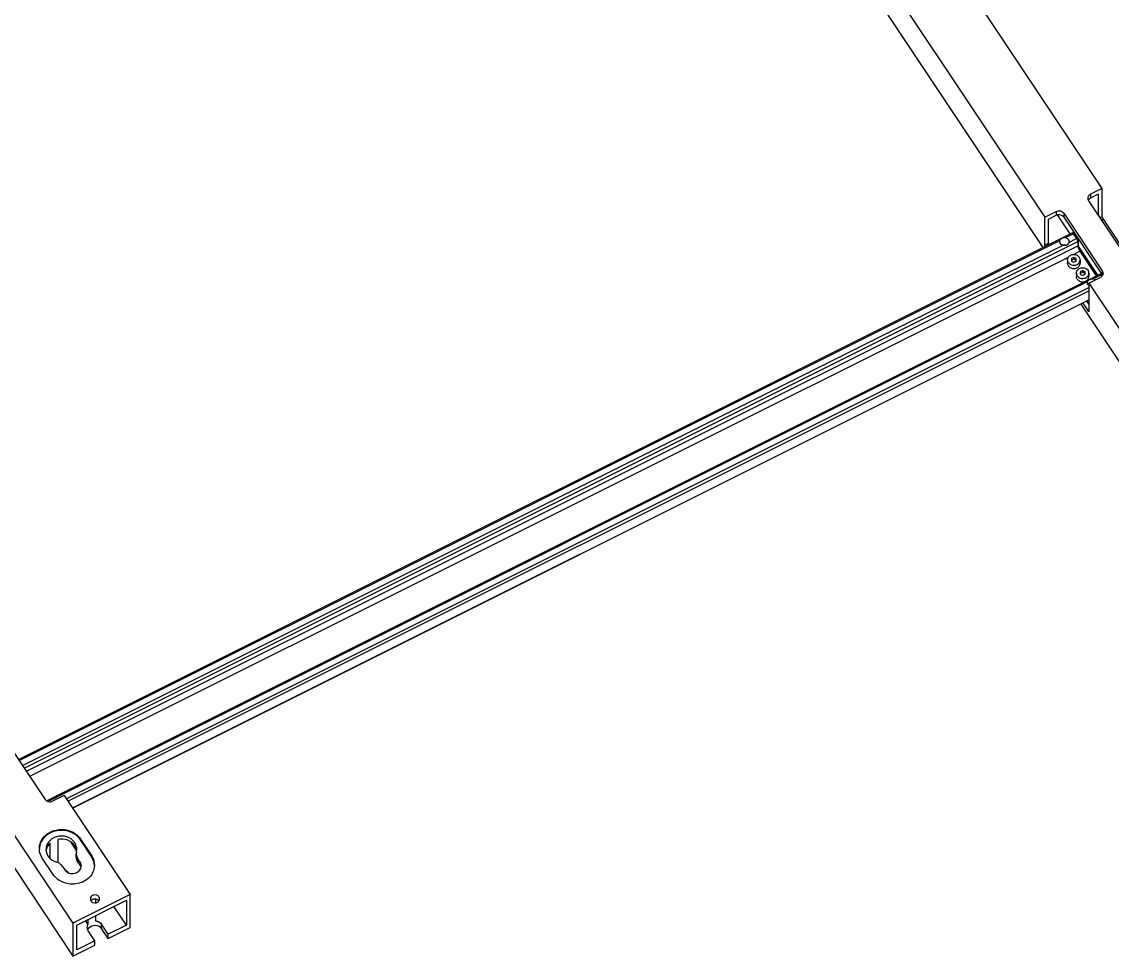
# Model space of a CAD drawing. Header units: millimetres. Extents: x 1409 to 26878, y 589 to 5187.
# Drawn here: x 12008.4 to 12255.8, y 964.2 to 1176.3 of the extents above; entities that cross this region are included whole.
import ezdxf

# ---------------------------------------------------------------- set-up
doc = ezdxf.new("R2010")
doc.units = ezdxf.units.MM
doc.layers.add('02___PRT_ALL_AXES', color=7, linetype='Continuous')

msp = doc.modelspace()

# ---------------------------------------------------------------- linework, layer by layer
at = {"color": 7, "linetype": 'Continuous'}
for p, q in [((12134.0949, 1317.5385), (12253.4699, 1138.476)), ((12121.1045, 1311.0433), (12240.4795, 1131.9808)), ((12119.259, 1306.3115), (12240.075, 1125.0875)), ((12253.4699, 1138.476), (12250.8718, 1137.1769)), ((12253.4699, 1138.476), (12253.4699, 1132.151)), ((12250.8718, 1137.1769), (12250.8718, 1136.3019)), ((12252.6039, 1137.168), (12250.8718, 1136.3019)), ((12252.6039, 1137.168), (12252.6039, 1132.4138)), ((12240.4795, 1131.9808), (12243.0776, 1133.2798)), ((12243.0776, 1133.2798), (12243.0776, 1132.4048)), ((12250.4143, 1135.6982), (12259.1643, 1122.5732)), ((12240.4795, 1125.6558), (12240.4795, 1131.9808)), ((12241.3456, 1131.5388), (12243.0776, 1132.4048)), ((12241.3456, 1126.0888), (12241.3456, 1131.5388)), ((12243.3213, 1132.4765), (12246.2042, 1128.1521)), ((12244.7851, 1132.8836), (12253.5351, 1119.7586)), ((12244.7851, 1132.8836), (12244.7851, 1132.0086)), ((12244.7851, 1132.0086), (12253.5351, 1118.8836)), ((12252.9518, 1131.8919), (12253.4699, 1132.151)), ((12253.3268, 1131.3294), (12253.7199, 1131.526)), ((12253.7199, 1131.526), (12260.0287, 1122.0628)), ((12007.6166, 1008.8583), (12246.7356, 1128.4178)), ((12246.7356, 1128.4178), (12246.772, 1128.4171)), ((12247.0821, 1128.3021), (12246.772, 1128.4171)), ((12247.0821, 1128.3021), (12247.1132, 1128.2808)), ((12008.8961, 1006.9391), (12247.9592, 1126.4706)), ((12240.4795, 1125.6558), (12241.3456, 1126.0888)), ((12245.214, 1127.348), (12246.9592, 1128.2206)), ((12245.964, 1126.223), (12247.7092, 1127.0956)), ((12247.1757, 1128.2039), (12246.9592, 1128.2206)), ((12246.9592, 1128.2206), (12247.7092, 1127.0956)), ((12247.1757, 1128.2039), (12247.9257, 1127.0789)), ((12247.9257, 1127.0789), (12247.7092, 1127.0956)), ((12247.7092, 1127.0956), (12247.8048, 1126.9331)), ((12247.9257, 1127.0789), (12247.9882, 1126.9684)), ((12248.0507, 1126.7664), (12247.9592, 1126.4706)), ((12247.9592, 1126.4706), (12247.9592, 1125.4706)), ((12247.9882, 1126.9684), (12248.034, 1126.8539)), ((12248.0507, 1126.7664), (12248.0507, 1125.7664)), ((12009.3961, 1006.1891), (12247.9592, 1125.4706)), ((12247.0311, 1123.5066), (12248.4592, 1124.2206)), ((12248.0507, 1125.7664), (12247.9592, 1125.4706)), ((12248.195, 1125.1659), (12252.4542, 1118.7771)), ((12248.6757, 1124.2039), (12248.4592, 1124.2206)), ((12248.4592, 1124.2206), (12252.1797, 1118.6399)), ((12248.6757, 1124.2039), (12252.3337, 1118.7169)), ((12010.1461, 1005.0641), (12245.8741, 1122.9281)), ((12247.0776, 1122.8384), (12246.519, 1122.5591)), ((12246.519, 1122.5591), (12246.519, 1122.0005)), ((12247.0776, 1122.4384), (12246.519, 1122.1591)), ((12246.519, 1122.0005), (12247.0776, 1121.7212)), ((12247.6362, 1122.5591), (12247.0776, 1122.8384)), ((12247.0776, 1122.8384), (12247.0776, 1122.4384)), ((12247.6362, 1122.1591), (12247.0776, 1122.4384)), ((12247.0776, 1121.7212), (12247.6362, 1122.0005)), ((12247.6362, 1122.0005), (12247.6362, 1122.5591)), ((12013.9426, 999.5213), (12252.9856, 1119.0428)), ((12249.0776, 1119.8384), (12248.519, 1119.5591)), ((12248.519, 1119.5591), (12248.519, 1119.0005)), ((12249.0776, 1119.4384), (12248.519, 1119.1591)), ((12248.519, 1119.0005), (12249.0776, 1118.7212)), ((12249.6362, 1119.5591), (12249.0776, 1119.8384)), ((12249.0776, 1119.8384), (12249.0776, 1119.4384)), ((12249.6362, 1119.1591), (12249.0776, 1119.4384)), ((12249.0776, 1118.7212), (12249.6362, 1119.0005)), ((12249.6362, 1119.0005), (12249.6362, 1119.5591)), ((12251.464, 1117.973), (12253.2092, 1118.8456)), ((12252.9856, 1119.0428), (12253.022, 1119.0421)), ((12253.3321, 1118.9271), (12253.022, 1119.0421)), ((12253.4257, 1118.8289), (12253.2092, 1118.8456)), ((12253.2092, 1118.8456), (12253.4298, 1118.5146)), ((12253.3321, 1118.9271), (12253.3632, 1118.9058)), ((12253.4257, 1118.8289), (12253.5188, 1118.6892)), ((12253.5351, 1119.7586), (12253.5351, 1118.8836)), ((12250.4795, 1116.9808), (12253.0776, 1118.2798)), ((12250.4795, 1116.9808), (12265.4795, 1094.4808)), ((12250.4795, 1116.9808), (12250.4795, 1110.6558)), ((12018.8267, 999.4044), (12250.4795, 1115.2308)), ((12019.8267, 997.9044), (12250.4795, 1113.2308)), ((12019.8562, 997.8601), (12250.4795, 1113.1718)), ((12248.634, 1112.249), (12265.4795, 1086.9808)), ((12249.0965, 1112.4803), (12250.2295, 1110.7808)), ((12249.9626, 1112.9133), (12250.4795, 1112.1378)), ((12250.0001, 1112.932), (12250.4795, 1112.2128)), ((12250.4795, 1110.9058), (12250.2295, 1110.7808)), ((12250.4795, 1110.6558), (12250.4531, 1110.5836)), ((12004.8961, 1012.9391), (12013.6461, 999.8141)), ((12017.9517, 1000.7169), (12015.3536, 999.4178)), ((12017.9517, 1000.7169), (12032.9517, 978.2169)), ((12004.9613, 994.2217), (12019.9613, 971.7217)), ((12014.7884, 986.4334), (12014.7884, 989.8643)), ((12016.5205, 990.7304), (12016.5205, 985.458)), ((12020.7814, 988.2403), (12019.5487, 990.0894)), ((12003.1158, 989.4899), (12019.9613, 964.2217)), ((12032.9517, 978.2169), (12019.9613, 971.7217)), ((12032.9517, 970.7169), (12032.9517, 978.2169)), ((12020.8274, 971.2797), (12032.0857, 976.9089)), ((12025.1045, 977.2426), (12025.1045, 976.3399)), ((12032.0857, 971.2839), (12029.2732, 975.5026)), ((12032.0857, 976.9089), (12032.0857, 971.2839)), ((12023.3724, 972.5522), (12023.3724, 971.3634)), ((12025.1045, 973.4182), (12025.1045, 972.2294)), ((12019.9613, 971.7217), (12019.9613, 964.2217)), ((12020.8274, 965.6547), (12020.8274, 971.2797)), ((12022.778, 972.255), (12023.3724, 971.3634)), ((12024.941, 967.7115), (12023.441, 969.9615)), ((12027.9721, 969.227), (12026.4721, 971.477)), ((12026.4721, 970.477), (12026.4721, 971.477)), ((12027.9721, 968.227), (12026.4721, 970.477)), ((12032.0857, 971.2839), (12027.9721, 969.227)), ((12027.9721, 968.227), (12032.9517, 970.7169)), ((12024.941, 967.7115), (12020.8274, 965.6547)), ((12024.941, 966.7115), (12024.941, 967.7115)), ((12027.9721, 968.227), (12027.9721, 969.227)), ((12019.9613, 964.2217), (12024.941, 966.7115))]:
    msp.add_line(p, q, dxfattribs=at)
for centre, radius, start, end in [((12244.9511, 1124.7655), 0.8513, 92.515567, 105.970739), ((12244.9526, 1124.7508), 0.8661, 84.789781, 92.569345), ((12252.6853, 1126.8364), 4.7967, 201.867417, 207.655197), ((12252.5659, 1126.7629), 4.6569, 207.536498, 211.883991), ((12251.8994, 1126.3511), 3.8734, 211.919825, 213.667596), ((12252.6047, 1119.3034), 1.1225, 314.840592, 318.413416), ((12252.6804, 1118.3137), 1.0274, 27.733224, 33.692943)]:
    msp.add_arc(centre, radius, start, end, dxfattribs=at)
for points in [[(12250.2469, 1136.2394), (12250.2468, 1136.0506), (12250.3095, 1135.8553), (12250.4143, 1135.6982)], [(12250.8718, 1136.3019), (12250.6579, 1136.195), (12250.4641, 1136.0172), (12250.3548, 1135.8044)], [(12246.8635, 1128.3451), (12246.8989, 1128.3066), (12246.9301, 1128.2641), (12246.9592, 1128.2206)], [(12247.1132, 1128.2808), (12247.1375, 1128.2584), (12247.1574, 1128.2314), (12247.1757, 1128.2039)], [(12247.9401, 1126.5948), (12247.9505, 1126.5542), (12247.9592, 1126.5125), (12247.9592, 1126.4706)], [(12248.034, 1126.8539), (12248.0427, 1126.8255), (12248.0507, 1126.7961), (12248.0507, 1126.7664)], [(12248.2679, 1124.5455), (12248.3261, 1124.4341), (12248.3895, 1124.3252), (12248.4592, 1124.2206)], [(12253.3962, 1118.5074), (12253.3037, 1118.4154), (12253.1944, 1118.3382), (12253.0776, 1118.2798)], [(12253.1135, 1118.9701), (12253.1489, 1118.9316), (12253.1801, 1118.8891), (12253.2092, 1118.8456)], [(12253.3632, 1118.9058), (12253.3875, 1118.8834), (12253.4074, 1118.8564), (12253.4257, 1118.8289)], [(12253.7026, 1119.2173), (12253.7025, 1118.9814), (12253.6009, 1118.7348), (12253.4443, 1118.5583)], [(12253.5351, 1119.7586), (12253.6399, 1119.6014), (12253.7027, 1119.4062), (12253.7026, 1119.2173)], [(12024.0301, 976.7722), (12024.0862, 976.8629), (12024.1596, 976.9444), (12024.2428, 977.0112)], [(12024.2428, 977.0112), (12024.3605, 977.1057), (12024.5021, 977.1746), (12024.648, 977.2135)], [(12024.648, 977.2135), (12024.9409, 977.2914), (12025.2889, 977.2495), (12025.5495, 977.0947)], [(12025.5495, 977.0947), (12025.6736, 977.021), (12025.7858, 976.919), (12025.8658, 976.7989)], [(12023.2065, 970.7193), (12023.2065, 970.941), (12023.2668, 971.1685), (12023.3724, 971.3634)], [(12023.441, 969.9615), (12023.2943, 970.1815), (12023.2065, 970.4549), (12023.2065, 970.7193)], [(12023.3074, 970.2262), (12023.3696, 970.3775), (12023.4597, 970.5195), (12023.5682, 970.6419)]]:
    msp.add_open_spline(points, degree=3, dxfattribs=at)
for points, knots in [([(12250.8718, 1137.1769), (12250.6913, 1137.0867), (12250.374, 1136.8256), (12250.2469, 1136.4282), (12250.2469, 1136.2394)], [0, 0, 0, 0, 0.51664078, 1, 1, 1, 1]), ([(12243.0776, 1133.2798), (12243.3622, 1133.4221), (12244.0337, 1133.5035), (12244.6166, 1133.1363), (12244.7851, 1132.8836)], [0, 0, 0, 0, 0.51161741, 1, 1, 1, 1]), ([(12243.0776, 1132.4048), (12243.3622, 1132.5471), (12244.0337, 1132.6285), (12244.6166, 1132.2613), (12244.7851, 1132.0086)], [0, 0, 0, 0, 0.51161741, 1, 1, 1, 1]), ([(12253.4699, 1132.151), (12253.4699, 1132.0524), (12253.5492, 1131.8331), (12253.6493, 1131.6319), (12253.7199, 1131.526)], [0, 0, 0, 0, 0.43654035, 1, 1, 1, 1]), ([(12246.772, 1128.4171), (12246.779, 1128.4145), (12246.8138, 1128.3964), (12246.8421, 1128.3683), (12246.8635, 1128.3451)], [0, 0, 0, 0, 0.18980371, 1, 1, 1, 1]), ([(12241.3456, 1126.0888), (12241.3456, 1126.0704), (12241.3559, 1125.9732), (12241.3879, 1125.8799), (12241.417, 1125.8066)], [0, 0, 0, 0, 0.18933976, 1, 1, 1, 1]), ([(12247.8048, 1126.9331), (12247.82, 1126.9041), (12247.8734, 1126.795), (12247.9182, 1126.6809), (12247.9401, 1126.5948)], [0, 0, 0, 0, 0.26880649, 1, 1, 1, 1]), ([(12240.5658, 1125.3373), (12240.5528, 1125.3682), (12240.5136, 1125.4707), (12240.4795, 1125.5791), (12240.4795, 1125.6558)], [0, 0, 0, 0, 0.30405235, 1, 1, 1, 1]), ([(12244.5537, 1125.6364), (12244.5811, 1125.6468), (12244.6934, 1125.684), (12244.8115, 1125.7031), (12244.9003, 1125.7072)], [0, 0, 0, 0, 0.24831997, 1, 1, 1, 1]), ([(12244.9003, 1125.7072), (12244.9879, 1125.7111), (12245.1635, 1125.6992), (12245.3317, 1125.6474), (12245.4108, 1125.6121)], [0, 0, 0, 0, 0.50340501, 1, 1, 1, 1]), ([(12245.0312, 1125.6133), (12245.0504, 1125.6115), (12245.126, 1125.6021), (12245.2004, 1125.5824), (12245.2537, 1125.5622)], [0, 0, 0, 0, 0.2519309, 1, 1, 1, 1]), ([(12247.9592, 1125.4706), (12247.9592, 1125.3329), (12248.0515, 1125.0119), (12248.1804, 1124.713), (12248.2679, 1124.5455)], [0, 0, 0, 0, 0.42144496, 1, 1, 1, 1]), ([(12248.0507, 1125.7664), (12248.0507, 1125.7445), (12248.0563, 1125.6397), (12248.0777, 1125.5363), (12248.0982, 1125.4559)], [0, 0, 0, 0, 0.20861436, 1, 1, 1, 1]), ([(12248.0982, 1125.4559), (12248.1063, 1125.4241), (12248.1447, 1125.2866), (12248.1929, 1125.1519), (12248.2337, 1125.0498)], [0, 0, 0, 0, 0.22988505, 1, 1, 1, 1]), ([(12253.022, 1119.0421), (12253.029, 1119.0395), (12253.0638, 1119.0214), (12253.0921, 1118.9933), (12253.1135, 1118.9701)], [0, 0, 0, 0, 0.18980371, 1, 1, 1, 1]), ([(12250.4531, 1110.5836), (12250.4236, 1110.5685), (12250.3181, 1110.651), (12250.2678, 1110.7234), (12250.2295, 1110.7808)], [0, 0, 0, 0, 0.32450668, 1, 1, 1, 1]), ([(12013.6461, 999.8141), (12013.8146, 999.5613), (12014.3975, 999.1942), (12015.069, 999.2755), (12015.3536, 999.4178)], [0, 0, 0, 0, 0.48838259, 1, 1, 1, 1]), ([(12023.5682, 970.6419), (12023.925, 971.0447), (12025.0744, 971.4823), (12026.1778, 970.9184), (12026.4721, 970.477)], [0, 0, 0, 0, 0.50360057, 1, 1, 1, 1]), ([(12025.1045, 972.2294), (12025.2433, 972.2192), (12025.7659, 972.1286), (12026.2553, 971.8023), (12026.4721, 971.477)], [0, 0, 0, 0, 0.26267449, 1, 1, 1, 1])]:
    msp.add_open_spline(points, degree=3, knots=knots, dxfattribs=at)
at = {"layer": '02___PRT_ALL_AXES', "color": 7, "linetype": 'Continuous'}
for p, q in [((12007.7711, 1008.6266), (12243.9412, 1126.7116)), ((12243.9026, 1126.4673), (12243.9412, 1126.7116)), ((12246.0026, 1126.4673), (12245.964, 1126.223)), ((12008.5211, 1007.5016), (12244.6912, 1125.5866)), ((12245.6576, 1122.2798), (12245.6576, 1121.5298)), ((12248.4976, 1122.2798), (12248.4976, 1121.5298)), ((12247.6576, 1119.2798), (12247.6576, 1118.5298)), ((12250.4976, 1119.2798), (12250.4976, 1118.5298)), ((12014.2607, 999.3714), (12250.1912, 1117.3366)), ((12018.4517, 999.9669), (12250.4795, 1115.9808)), ((12250.1526, 1117.0923), (12250.1912, 1117.3366)), ((12021.6616, 990.8218), (12024.1616, 987.0718)), ((12021.6616, 990.8218), (12021.6616, 990.6218)), ((12024.1616, 986.8718), (12021.6616, 990.6218)), ((12020.7129, 986.7539), (12020.7129, 987.4289)), ((12020.7624, 987.8572), (12020.713, 987.4289)), ((12020.7624, 987.8572), (12020.8309, 988.4568)), ((12015.5014, 982.7417), (12013.0014, 986.4917)), ((12021.5636, 985.5728), (12021.0479, 986.3463)), ((12021.0479, 986.3463), (12021.0479, 985.6713)), ((12021.5636, 984.8978), (12021.0479, 985.6713)), ((12021.5636, 985.5728), (12021.5636, 984.8978)), ((12024.1616, 987.0718), (12024.1616, 986.8718)), ((12017.5838, 984.6143), (12018.0995, 983.8407))]:
    msp.add_line(p, q, dxfattribs=at)
for centre, radius, start, end in [((12250.9445, 1117.0925), 0.7919, 180.01338, 191.500579), ((12016.0831, 988.657), 3.7516, 180.003287, 183.016956), ((12018.1822, 987.7799), 2.6494, 8.889018, 14.040329), ((12022.5861, 986.7532), 1.8731, 179.980062, 182.732276), ((12020.198, 983.987), 1.6414, 23.795461, 33.70389), ((12020.3246, 984.7065), 1.507, 0.011071, 11.524019), ((12021.0922, 984.9066), 3.7394, 356.835615, 0.002692), ((12017.5067, 981.9542), 1.89, 42.425977, 54.018742), ((12020.2622, 984.015), 1.5715, 13.076667, 23.804619)]:
    msp.add_arc(centre, radius, start, end, dxfattribs=at)
for points in [[(12244.0433, 1126.0127), (12243.9553, 1126.1447), (12243.9026, 1126.3087), (12243.9026, 1126.4673)], [(12245.8619, 1126.922), (12245.9499, 1126.79), (12246.0027, 1126.626), (12246.0026, 1126.4673)], [(12250.2933, 1116.6377), (12250.2337, 1116.727), (12250.1899, 1116.8294), (12250.1685, 1116.9346)], [(12250.478, 1116.4342), (12250.4074, 1116.4926), (12250.3441, 1116.5614), (12250.2933, 1116.6377)], [(12251.464, 1117.973), (12251.6449, 1117.9327), (12251.8226, 1117.8462), (12251.9602, 1117.7219)], [(12014.7884, 989.8643), (12014.5282, 989.626), (12014.3035, 989.34), (12014.1405, 989.0269)], [(12014.0969, 989.6145), (12013.9264, 989.2572), (12013.8314, 988.8527), (12013.8316, 988.4568)], [(12014.1405, 989.0269), (12014.0001, 988.7574), (12013.9025, 988.4605), (12013.8588, 988.1598)], [(12020.7524, 988.4227), (12020.6887, 988.6775), (12020.5863, 988.9251), (12020.4536, 989.1517)], [(12020.713, 987.4289), (12020.7129, 987.2184), (12020.7495, 987.0052), (12020.8185, 986.8064)], [(12021.0479, 985.6713), (12020.8543, 985.9617), (12020.7318, 986.3154), (12020.7151, 986.6639)], [(12020.8185, 986.8064), (12020.8747, 986.6445), (12020.9528, 986.4889), (12021.0479, 986.3463)], [(12021.8011, 985.0075), (12021.7603, 985.2078), (12021.6769, 985.4027), (12021.5636, 985.5728)], [(12018.6171, 983.4836), (12018.5173, 983.5562), (12018.4101, 983.6195), (12018.2988, 983.6728)], [(12026.0065, 977.2193), (12026.0066, 977.3779), (12025.9538, 977.5419), (12025.8658, 977.6739)], [(12023.9065, 977.2193), (12023.9065, 977.0606), (12023.9592, 976.8966), (12024.0472, 976.7646)]]:
    msp.add_open_spline(points, degree=3, dxfattribs=at)
for points, knots in [([(12243.9412, 1126.7116), (12244.012, 1126.9314), (12244.4394, 1127.2754), (12244.9539, 1127.4059), (12245.214, 1127.348)], [0, 0, 0, 0, 0.46426495, 1, 1, 1, 1]), ([(12244.6912, 1125.5866), (12244.6244, 1125.6015), (12244.3743, 1125.6796), (12244.1506, 1125.8517), (12244.0433, 1126.0127)], [0, 0, 0, 0, 0.26130852, 1, 1, 1, 1]), ([(12245.964, 1126.223), (12245.8856, 1125.9796), (12245.5264, 1125.4991), (12244.9475, 1125.5296), (12244.6912, 1125.5866)], [0, 0, 0, 0, 0.49339241, 1, 1, 1, 1]), ([(12245.214, 1127.348), (12245.2808, 1127.3331), (12245.5309, 1127.2551), (12245.7546, 1127.083), (12245.8619, 1126.922)], [0, 0, 0, 0, 0.26130852, 1, 1, 1, 1]), ([(12245.6576, 1122.2798), (12245.6576, 1122.3469), (12245.6704, 1122.482), (12245.7275, 1122.6784), (12245.8209, 1122.864), (12245.9915, 1123.0924), (12246.2828, 1123.3254), (12246.7083, 1123.4897), (12247.1709, 1123.5287), (12247.6242, 1123.4384), (12248.0223, 1123.2274), (12248.2285, 1123.013), (12248.3074, 1122.8947)], [0, 0, 0, 0, 0.05744116, 0.11538051, 0.17425145, 0.23437151, 0.35848231, 0.48770446, 0.61961021, 0.75082069, 0.87819904, 1, 1, 1, 1]), ([(12245.8479, 1121.6649), (12245.7871, 1121.7561), (12245.691, 1121.9544), (12245.6576, 1122.1725), (12245.6576, 1122.2798)], [0, 0, 0, 0, 0.50525533, 1, 1, 1, 1]), ([(12245.8479, 1120.9149), (12245.7871, 1121.0061), (12245.691, 1121.2044), (12245.6576, 1121.4225), (12245.6576, 1121.5298)], [0, 0, 0, 0, 0.50525533, 1, 1, 1, 1]), ([(12245.8479, 1121.6649), (12245.9267, 1121.5466), (12246.1329, 1121.3322), (12246.531, 1121.1213), (12246.9844, 1121.0309), (12247.4469, 1121.0699), (12247.8724, 1121.2343), (12248.1637, 1121.4672), (12248.3344, 1121.6956), (12248.4277, 1121.8812), (12248.4848, 1122.0777), (12248.4976, 1122.2127), (12248.4976, 1122.2798)], [0, 0, 0, 0, 0.12180096, 0.24917931, 0.38038979, 0.51229554, 0.64151769, 0.76562849, 0.82574855, 0.88461949, 0.94255884, 1, 1, 1, 1]), ([(12245.8479, 1120.9149), (12245.861, 1120.8952), (12245.9166, 1120.8169), (12245.9814, 1120.7452), (12246.0341, 1120.6958)], [0, 0, 0, 0, 0.24716996, 1, 1, 1, 1]), ([(12246.0341, 1120.6958), (12246.1319, 1120.604), (12246.3607, 1120.447), (12246.7575, 1120.313), (12247.1817, 1120.2851), (12247.597, 1120.3657), (12247.9682, 1120.5485), (12248.2629, 1120.8194), (12248.4533, 1121.1561), (12248.4976, 1121.407), (12248.4976, 1121.5298)], [0, 0, 0, 0, 0.12519237, 0.25475518, 0.38646432, 0.51746271, 0.64510058, 0.76774868, 0.88543016, 1, 1, 1, 1]), ([(12248.4976, 1122.2798), (12248.4976, 1122.3871), (12248.4642, 1122.6053), (12248.3682, 1122.8035), (12248.3074, 1122.8947)], [0, 0, 0, 0, 0.49474467, 1, 1, 1, 1]), ([(12247.6576, 1119.2798), (12247.6576, 1119.3469), (12247.6704, 1119.482), (12247.7275, 1119.6784), (12247.8209, 1119.864), (12247.9915, 1120.0924), (12248.2828, 1120.3254), (12248.7083, 1120.4897), (12249.1709, 1120.5287), (12249.6242, 1120.4384), (12250.0223, 1120.2274), (12250.2285, 1120.013), (12250.3074, 1119.8947)], [0, 0, 0, 0, 0.05744116, 0.11538051, 0.17425145, 0.23437151, 0.35848231, 0.48770446, 0.61961021, 0.75082069, 0.87819904, 1, 1, 1, 1]), ([(12247.8479, 1118.6649), (12247.7871, 1118.7561), (12247.691, 1118.9544), (12247.6576, 1119.1725), (12247.6576, 1119.2798)], [0, 0, 0, 0, 0.50525533, 1, 1, 1, 1]), ([(12247.8479, 1117.9149), (12247.7871, 1118.0061), (12247.691, 1118.2044), (12247.6576, 1118.4225), (12247.6576, 1118.5298)], [0, 0, 0, 0, 0.50525533, 1, 1, 1, 1]), ([(12247.8479, 1118.6649), (12247.9267, 1118.5466), (12248.1329, 1118.3322), (12248.531, 1118.1213), (12248.9844, 1118.0309), (12249.4469, 1118.0699), (12249.8724, 1118.2343), (12250.1637, 1118.4672), (12250.3344, 1118.6956), (12250.4277, 1118.8812), (12250.4848, 1119.0777), (12250.4976, 1119.2127), (12250.4976, 1119.2798)], [0, 0, 0, 0, 0.12180096, 0.24917931, 0.38038979, 0.51229554, 0.64151769, 0.76562849, 0.82574855, 0.88461949, 0.94255884, 1, 1, 1, 1]), ([(12248.0341, 1117.6958), (12248.1319, 1117.604), (12248.3607, 1117.447), (12248.7575, 1117.313), (12249.1817, 1117.2851), (12249.597, 1117.3657), (12249.9682, 1117.5485), (12250.2629, 1117.8194), (12250.4533, 1118.1561), (12250.4976, 1118.407), (12250.4976, 1118.5298)], [0, 0, 0, 0, 0.12519237, 0.25475518, 0.38646432, 0.51746271, 0.64510058, 0.76774868, 0.88543016, 1, 1, 1, 1]), ([(12250.4976, 1119.2798), (12250.4976, 1119.3871), (12250.4642, 1119.6053), (12250.3682, 1119.8035), (12250.3074, 1119.8947)], [0, 0, 0, 0, 0.49474467, 1, 1, 1, 1]), ([(12247.8479, 1117.9149), (12247.861, 1117.8952), (12247.9166, 1117.8169), (12247.9814, 1117.7452), (12248.0341, 1117.6958)], [0, 0, 0, 0, 0.24716996, 1, 1, 1, 1]), ([(12250.1912, 1117.3366), (12250.262, 1117.5564), (12250.6894, 1117.9004), (12251.2039, 1118.0309), (12251.464, 1117.973)], [0, 0, 0, 0, 0.46426495, 1, 1, 1, 1]), ([(12012.3315, 988.6568), (12012.3315, 989.1291), (12012.519, 990.0977), (12013.3171, 991.3669), (12014.5332, 992.3379), (12016.5275, 993.1092), (12019.2817, 992.9819), (12021.1005, 991.6635), (12021.6616, 990.8218)], [0, 0, 0, 0, 0.11565564, 0.23499568, 0.35995321, 0.49005656, 0.75229482, 1, 1, 1, 1]), ([(12021.6616, 990.6218), (12021.1232, 991.4295), (12019.4036, 992.7129), (12016.7724, 992.9228), (12014.8162, 992.281), (12013.5785, 991.4252), (12012.6995, 990.2723), (12012.414, 989.3627), (12012.3589, 988.9094)], [0, 0, 0, 0, 0.24653851, 0.50779566, 0.63809011, 0.76380072, 0.88403199, 1, 1, 1, 1]), ([(12020.8313, 988.4568), (12020.8314, 988.8042), (12020.6856, 989.5181), (12019.8554, 990.7643), (12018.0197, 991.6646), (12015.641, 991.3828), (12014.4114, 990.2735), (12014.0969, 989.6145)], [0, 0, 0, 0, 0.11655664, 0.23706959, 0.49198153, 0.75502911, 1, 1, 1, 1]), ([(12020.4536, 989.1517), (12020.0914, 989.7706), (12018.8378, 990.7716), (12017.2685, 990.8847), (12016.5205, 990.7304)], [0, 0, 0, 0, 0.48425244, 1, 1, 1, 1]), ([(12013.0014, 986.4917), (12012.9028, 986.6396), (12012.5528, 987.243), (12012.364, 987.9411), (12012.3367, 988.4595)], [0, 0, 0, 0, 0.25508366, 1, 1, 1, 1]), ([(12013.8316, 988.4568), (12013.8317, 987.8277), (12014.3534, 986.4894), (12015.5599, 985.7749), (12016.2157, 985.5838)], [0, 0, 0, 0, 0.47944173, 1, 1, 1, 1]), ([(12017.5838, 984.6143), (12017.5077, 984.7284), (12017.1488, 985.1686), (12016.6269, 985.4641), (12016.2157, 985.5838)], [0, 0, 0, 0, 0.24261174, 1, 1, 1, 1]), ([(12024.1616, 987.0718), (12024.2696, 986.9099), (12024.6484, 986.2484), (12024.8315, 985.4737), (12024.8315, 984.9068)], [0, 0, 0, 0, 0.25553988, 1, 1, 1, 1]), ([(12024.8263, 984.9046), (12024.7989, 985.423), (12024.6099, 986.1207), (12024.2602, 986.724), (12024.1616, 986.8718)], [0, 0, 0, 0, 0.74504725, 1, 1, 1, 1]), ([(12024.8258, 984.7002), (12024.8001, 984.2359), (12024.5666, 983.293), (12023.7295, 982.0767), (12022.5021, 981.1585), (12020.5239, 980.447), (12017.8256, 980.6129), (12016.0522, 981.9156), (12015.5014, 982.7417)], [0, 0, 0, 0, 0.11576306, 0.23549866, 0.36080742, 0.49101129, 0.75282248, 1, 1, 1, 1]), ([(12018.0995, 983.8407), (12018.3239, 983.5041), (12019.0515, 982.9769), (12020.1532, 982.925), (12020.9509, 983.2357), (12021.5824, 983.732), (12021.8315, 984.3293), (12021.8315, 984.7068)], [0, 0, 0, 0, 0.24869238, 0.51195581, 0.64256657, 0.76800981, 1, 1, 1, 1]), ([(12025.8658, 977.6739), (12025.748, 977.8507), (12025.3649, 978.1273), (12024.6812, 978.1603), (12024.0828, 977.8404), (12023.9065, 977.4174), (12023.9065, 977.2193)], [0, 0, 0, 0, 0.2494945, 0.5135215, 0.76731349, 1, 1, 1, 1]), ([(12024.0472, 976.7646), (12024.1651, 976.5878), (12024.5481, 976.3112), (12025.2318, 976.2782), (12025.8302, 976.5982), (12026.0065, 977.0211), (12026.0065, 977.2193)], [0, 0, 0, 0, 0.2494945, 0.5135215, 0.76731349, 1, 1, 1, 1])]:
    msp.add_open_spline(points, degree=3, knots=knots, dxfattribs=at)

doc.saveas('drawing.dxf')
